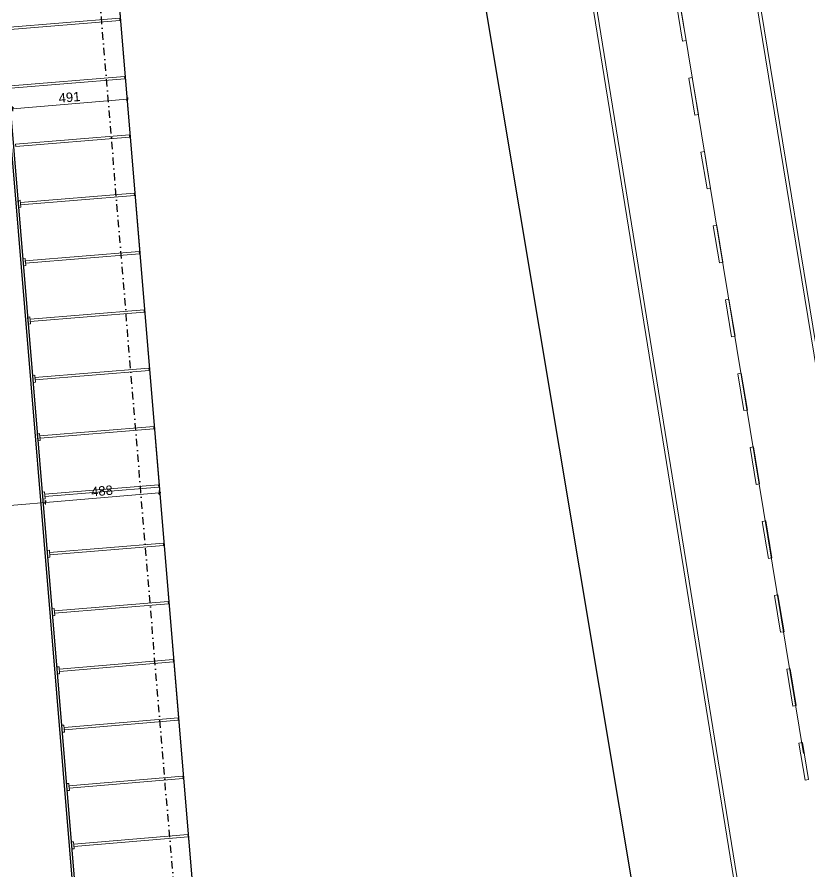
# Model space of a CAD drawing. Header units: millimetres. Extents: x -293269 to 249652, y -282216 to 177033.
# Drawn here: x 15903 to 49772, y -85442 to -48923 of the extents above; entities that cross this region are included whole.
import ezdxf

# ---------------------------------------------------------------- set-up
doc = ezdxf.new("R2010")
doc.units = ezdxf.units.MM
doc.header["$MEASUREMENT"] = 0
doc.linetypes.add('Dot & Dashed', pattern=[670.277762, 317.5, -176.388889, 0, -176.388874])
doc.linetypes.add('Hidden', pattern=[317.5, 211.666667, -105.833333])
doc.layers.add('New_Dimensioning - General', color=7, linetype='Continuous')
doc.layers.add('New_Structural - Bearing', color=7, linetype='Continuous')
for name, color, linetype, lineweight in [('New_Dimensioning - General_Pen_No__1', 7, 'Continuous', 13), ('New_Dimensioning - General_Pen_No__142', 8, 'Continuous', 13), ('New_Drawing & Figure_Pen_No__46', 5, 'Continuous', 25), ('New_Drawing & Figure_Pen_No__75', 6, 'Continuous', 20), ('New_Structural - Bearing_Pen_No__1', 7, 'Continuous', 13), ('New_Structural - Bearing_Pen_No__101', 252, 'Continuous', 13)]:
    doc.layers.add(name, color=color, linetype=linetype, lineweight=lineweight)
for name, color, linetype, lineweight, true_color in [('New_Dimensioning - General_Pen_No__161', 7, 'Continuous', 13, 0x6a6a6a), ('New_Drawing & Figure_Pen_No__58', 7, 'Continuous', 25, 0xdf0000), ('New_Drawing & Figure_Pen_No__62', 7, 'Continuous', 20, 0xaaaaaa), ('New_Structural - Bearing_Pen_No__150', 7, 'Continuous', 25, 0x5b5b00)]:
    doc.layers.add(name, color=color, linetype=linetype, lineweight=lineweight, true_color=true_color)
doc.styles.add('GENERATED_STYLE_1', font='arial.ttf')
doc.dimstyles.new('GENERATED_STYLE__1', dxfattribs={"dimtxt": 400, "dimasz": 95, "dimexe": 0.18, "dimexo": 100000, "dimgap": 0, "dimtad": 1, "dimdec": 0, "dimlfac": 0.1, "dimzin": 0, "dimdsep": 46, "dimtxsty": 'GENERATED_STYLE_1', "dimblk": 'ARROWHEAD_2', "dimblk1": 'ARROWHEAD_2', "dimblk2": 'ARROWHEAD_2', "dimcen": 0.09, "dimclrd": 256, "dimclre": 256, "dimclrt": 7, "dimadec": 0, "dimazin": 0, "dimtfac": 1, "dimtdec": 4, "dimtmove": 0, "dimatfit": 3, "dimfxl": 0, "dimtolj": 1, "dimtzin": 0, "dimarcsym": 0})
doc.dimstyles.new('GENERATED_STYLE__3', dxfattribs={"dimtxt": 400, "dimasz": 95, "dimexe": 0.18, "dimexo": 3, "dimgap": 0, "dimtad": 1, "dimdec": 0, "dimlfac": 0.1, "dimzin": 0, "dimdsep": 46, "dimtxsty": 'GENERATED_STYLE_1', "dimblk": 'ARROWHEAD_2', "dimblk1": 'ARROWHEAD_2', "dimblk2": 'ARROWHEAD_2', "dimcen": 0.09, "dimclrd": 256, "dimclre": 256, "dimclrt": 7, "dimadec": 0, "dimazin": 0, "dimtfac": 1, "dimtdec": 4, "dimtmove": 0, "dimatfit": 3, "dimfxl": 0, "dimtolj": 1, "dimtzin": 0, "dimarcsym": 0})

# ---------------------------------------------------------------- blocks, each defined once
blk = doc.blocks.new('Slab_109', base_point=(18318, -84154))
at = {"layer": 'New_Structural - Bearing_Pen_No__1', "color": 7, "linetype": 'Continuous', "lineweight": 13, "flags": 128}
blk.add_lwpolyline([(18318, -84154), (18343, -84453), (18243, -84461), (18218, -84162)], close=True, dxfattribs=at)
blk = doc.blocks.new('Slab_110', base_point=(22994, -81457))
at = {"layer": 'New_Structural - Bearing_Pen_No__1', "color": 7, "linetype": 'Continuous', "lineweight": 13, "flags": 128}
blk.add_lwpolyline([(22994, -81457), (18128, -81862), (18120, -81762), (22985, -81357)], close=True, dxfattribs=at)
blk = doc.blocks.new('Slab_111', base_point=(18111, -81662))
at = {"layer": 'New_Structural - Bearing_Pen_No__1', "color": 7, "linetype": 'Continuous', "lineweight": 13, "flags": 128}
blk.add_lwpolyline([(18111, -81662), (18136, -81961), (18037, -81970), (18012, -81671)], close=True, dxfattribs=at)
blk = doc.blocks.new('Slab_112', base_point=(22786, -78965))
at = {"layer": 'New_Structural - Bearing_Pen_No__1', "color": 7, "linetype": 'Continuous', "lineweight": 13, "flags": 128}
blk.add_lwpolyline([(22786, -78965), (17921, -79370), (17912, -79271), (22778, -78866)], close=True, dxfattribs=at)
blk = doc.blocks.new('Slab_113', base_point=(17904, -79171))
at = {"layer": 'New_Structural - Bearing_Pen_No__1', "color": 7, "linetype": 'Continuous', "lineweight": 13, "flags": 128}
blk.add_lwpolyline([(17904, -79171), (17929, -79470), (17829, -79478), (17804, -79179)], close=True, dxfattribs=at)
blk = doc.blocks.new('Slab_114', base_point=(22578, -76474))
at = {"layer": 'New_Structural - Bearing_Pen_No__1', "color": 7, "linetype": 'Continuous', "lineweight": 13, "flags": 128}
blk.add_lwpolyline([(22578, -76474), (17712, -76879), (17704, -76779), (22570, -76374)], close=True, dxfattribs=at)
blk = doc.blocks.new('Slab_115', base_point=(17696, -76680))
at = {"layer": 'New_Structural - Bearing_Pen_No__1', "color": 7, "linetype": 'Continuous', "lineweight": 13, "flags": 128}
blk.add_lwpolyline([(17696, -76680), (17721, -76979), (17621, -76987), (17596, -76688)], close=True, dxfattribs=at)
blk = doc.blocks.new('Slab_116', base_point=(22371, -73983))
at = {"layer": 'New_Structural - Bearing_Pen_No__1', "color": 7, "linetype": 'Continuous', "lineweight": 13, "flags": 128}
blk.add_lwpolyline([(22371, -73983), (17505, -74388), (17497, -74288), (22362, -73883)], close=True, dxfattribs=at)
blk = doc.blocks.new('Slab_117', base_point=(17488, -74188))
at = {"layer": 'New_Structural - Bearing_Pen_No__1', "color": 7, "linetype": 'Continuous', "lineweight": 13, "flags": 128}
blk.add_lwpolyline([(17488, -74188), (17513, -74487), (17414, -74496), (17389, -74197)], close=True, dxfattribs=at)
blk = doc.blocks.new('Slab_118', base_point=(22163, -71491))
at = {"layer": 'New_Structural - Bearing_Pen_No__1', "color": 7, "linetype": 'Continuous', "lineweight": 13, "flags": 128}
blk.add_lwpolyline([(22163, -71491), (17298, -71896), (17289, -71797), (22155, -71392)], close=True, dxfattribs=at)
blk = doc.blocks.new('Slab_119', base_point=(17281, -71697))
at = {"layer": 'New_Structural - Bearing_Pen_No__1', "color": 7, "linetype": 'Continuous', "lineweight": 13, "flags": 128}
blk.add_lwpolyline([(17281, -71697), (17306, -71996), (17206, -72004), (17181, -71705)], close=True, dxfattribs=at)
blk = doc.blocks.new('Slab_120', base_point=(21956, -69000))
at = {"layer": 'New_Structural - Bearing_Pen_No__1', "color": 7, "linetype": 'Continuous', "lineweight": 13, "flags": 128}
blk.add_lwpolyline([(21956, -69000), (17090, -69405), (17082, -69305), (21947, -68900)], close=True, dxfattribs=at)
blk = doc.blocks.new('Slab_121', base_point=(17074, -69206))
at = {"layer": 'New_Structural - Bearing_Pen_No__1', "color": 7, "linetype": 'Continuous', "lineweight": 13, "flags": 128}
blk.add_lwpolyline([(17074, -69206), (17098, -69505), (16999, -69513), (16974, -69214)], close=True, dxfattribs=at)
blk = doc.blocks.new('Slab_122', base_point=(21749, -66508))
at = {"layer": 'New_Structural - Bearing_Pen_No__1', "color": 7, "linetype": 'Continuous', "lineweight": 13, "flags": 128}
blk.add_lwpolyline([(21749, -66508), (16884, -66913), (16875, -66814), (21741, -66409)], close=True, dxfattribs=at)
blk = doc.blocks.new('Slab_123', base_point=(16867, -66714))
at = {"layer": 'New_Structural - Bearing_Pen_No__1', "color": 7, "linetype": 'Continuous', "lineweight": 13, "flags": 128}
blk.add_lwpolyline([(16867, -66714), (16892, -67013), (16792, -67021), (16767, -66722)], close=True, dxfattribs=at)
blk = doc.blocks.new('Slab_124', base_point=(21542, -64017))
at = {"layer": 'New_Structural - Bearing_Pen_No__1', "color": 7, "linetype": 'Continuous', "lineweight": 13, "flags": 128}
blk.add_lwpolyline([(21542, -64017), (16676, -64422), (16668, -64322), (21534, -63917)], close=True, dxfattribs=at)
blk = doc.blocks.new('Slab_125', base_point=(16660, -64223))
at = {"layer": 'New_Structural - Bearing_Pen_No__1', "color": 7, "linetype": 'Continuous', "lineweight": 13, "flags": 128}
blk.add_lwpolyline([(16660, -64223), (16685, -64522), (16585, -64530), (16560, -64231)], close=True, dxfattribs=at)
blk = doc.blocks.new('Slab_126', base_point=(21335, -61526))
at = {"layer": 'New_Structural - Bearing_Pen_No__1', "color": 7, "linetype": 'Continuous', "lineweight": 13, "flags": 128}
blk.add_lwpolyline([(21335, -61526), (16469, -61931), (16461, -61831), (21326, -61426)], close=True, dxfattribs=at)
blk = doc.blocks.new('Slab_127', base_point=(16452, -61731))
at = {"layer": 'New_Structural - Bearing_Pen_No__1', "color": 7, "linetype": 'Continuous', "lineweight": 13, "flags": 128}
blk.add_lwpolyline([(16452, -61731), (16477, -62030), (16378, -62039), (16353, -61740)], close=True, dxfattribs=at)
blk = doc.blocks.new('Slab_128', base_point=(21127, -59034))
at = {"layer": 'New_Structural - Bearing_Pen_No__1', "color": 7, "linetype": 'Continuous', "lineweight": 13, "flags": 128}
blk.add_lwpolyline([(21127, -59034), (16261, -59439), (16253, -59340), (21119, -58935)], close=True, dxfattribs=at)
blk = doc.blocks.new('Slab_129', base_point=(16245, -59240))
at = {"layer": 'New_Structural - Bearing_Pen_No__1', "color": 7, "linetype": 'Continuous', "lineweight": 13, "flags": 128}
blk.add_lwpolyline([(16245, -59240), (16270, -59539), (16170, -59547), (16145, -59248)], close=True, dxfattribs=at)
blk = doc.blocks.new('Slab_130', base_point=(20919, -56543))
at = {"layer": 'New_Structural - Bearing_Pen_No__1', "color": 7, "linetype": 'Continuous', "lineweight": 13, "flags": 128}
blk.add_lwpolyline([(20919, -56543), (16053, -56948), (16045, -56848), (20911, -56443)], close=True, dxfattribs=at)
blk = doc.blocks.new('Slab_131', base_point=(16037, -56749))
at = {"layer": 'New_Structural - Bearing_Pen_No__1', "color": 7, "linetype": 'Continuous', "lineweight": 13, "flags": 128}
blk.add_lwpolyline([(16037, -56749), (16061, -57048), (15962, -57056), (15937, -56757)], close=True, dxfattribs=at)
blk = doc.blocks.new('Slab_132', base_point=(20711, -54052))
at = {"layer": 'New_Structural - Bearing_Pen_No__1', "color": 7, "linetype": 'Continuous', "lineweight": 13, "flags": 128}
blk.add_lwpolyline([(20711, -54052), (15846, -54457), (15838, -54357), (20703, -53952)], close=True, dxfattribs=at)
blk = doc.blocks.new('Slab_134', base_point=(20504, -51560))
at = {"layer": 'New_Structural - Bearing_Pen_No__1', "color": 7, "linetype": 'Continuous', "lineweight": 13, "flags": 128}
blk.add_lwpolyline([(20504, -51560), (15638, -51965), (15630, -51866), (20496, -51461)], close=True, dxfattribs=at)
blk = doc.blocks.new('Slab_136', base_point=(20297, -49069))
at = {"layer": 'New_Structural - Bearing_Pen_No__1', "color": 7, "linetype": 'Continuous', "lineweight": 13, "flags": 128}
blk.add_lwpolyline([(20297, -49069), (15431, -49474), (15423, -49374), (20288, -48969)], close=True, dxfattribs=at)
blk = doc.blocks.new('Slab_178', base_point=(23208, -83948))
at = {"layer": 'New_Structural - Bearing_Pen_No__1', "color": 7, "linetype": 'Continuous', "lineweight": 13, "flags": 128}
blk.add_lwpolyline([(23208, -83948), (18334, -84353), (18326, -84254), (23200, -83848)], close=True, dxfattribs=at)
blk = doc.blocks.new('Slab_688', base_point=(73244, -204727))
at = {"layer": 'New_Structural - Bearing_Pen_No__1', "color": 7, "linetype": 'Continuous', "lineweight": 13, "flags": 128}
blk.add_lwpolyline([(73244, -204727), (27476, 74919), (27328, 74894), (73095, -204751)], close=True, dxfattribs=at)
blk = doc.blocks.new('Slab_709', base_point=(46576, -62554))
at = {"layer": 'New_Structural - Bearing_Pen_No__1', "color": 7, "linetype": 'Continuous', "lineweight": 13, "flags": 128}
blk.add_lwpolyline([(46576, -62554), (46314, -60975), (46166, -61000), (46428, -62578)], close=True, dxfattribs=at)
blk = doc.blocks.new('Slab_710', base_point=(46053, -59397))
at = {"layer": 'New_Structural - Bearing_Pen_No__1', "color": 7, "linetype": 'Continuous', "lineweight": 13, "flags": 128}
blk.add_lwpolyline([(46053, -59397), (45791, -57819), (45643, -57843), (45905, -59421)], close=True, dxfattribs=at)
blk = doc.blocks.new('Slab_711', base_point=(45530, -56240))
at = {"layer": 'New_Structural - Bearing_Pen_No__1', "color": 7, "linetype": 'Continuous', "lineweight": 13, "flags": 128}
blk.add_lwpolyline([(45530, -56240), (45268, -54662), (45120, -54686), (45382, -56265)], close=True, dxfattribs=at)
blk = doc.blocks.new('Slab_712', base_point=(45006, -53083))
at = {"layer": 'New_Structural - Bearing_Pen_No__1', "color": 7, "linetype": 'Continuous', "lineweight": 13, "flags": 128}
blk.add_lwpolyline([(45006, -53083), (44745, -51505), (44597, -51529), (44858, -53108)], close=True, dxfattribs=at)
blk = doc.blocks.new('Slab_713', base_point=(44483, -49926))
at = {"layer": 'New_Structural - Bearing_Pen_No__1', "color": 7, "linetype": 'Continuous', "lineweight": 13, "flags": 128}
blk.add_lwpolyline([(44483, -49926), (44222, -48348), (44074, -48372), (44335, -49951)], close=True, dxfattribs=at)
blk = doc.blocks.new('Slab_714', base_point=(49192, -78339))
at = {"layer": 'New_Structural - Bearing_Pen_No__1', "color": 7, "linetype": 'Continuous', "lineweight": 13, "flags": 128}
blk.add_lwpolyline([(49192, -78339), (48930, -76760), (48783, -76785), (49044, -78363)], close=True, dxfattribs=at)
blk = doc.blocks.new('Slab_715', base_point=(48669, -75182))
at = {"layer": 'New_Structural - Bearing_Pen_No__1', "color": 7, "linetype": 'Continuous', "lineweight": 13, "flags": 128}
blk.add_lwpolyline([(48669, -75182), (48407, -73603), (48259, -73628), (48521, -75206)], close=True, dxfattribs=at)
blk = doc.blocks.new('Slab_716', base_point=(48146, -72025))
at = {"layer": 'New_Structural - Bearing_Pen_No__1', "color": 7, "linetype": 'Continuous', "lineweight": 13, "flags": 128}
blk.add_lwpolyline([(48146, -72025), (47884, -70446), (47736, -70471), (47998, -72049)], close=True, dxfattribs=at)
blk = doc.blocks.new('Slab_717', base_point=(47622, -68868))
at = {"layer": 'New_Structural - Bearing_Pen_No__1', "color": 7, "linetype": 'Continuous', "lineweight": 13, "flags": 128}
blk.add_lwpolyline([(47622, -68868), (47361, -67289), (47213, -67314), (47474, -68892)], close=True, dxfattribs=at)
blk = doc.blocks.new('Slab_718', base_point=(47099, -65711))
at = {"layer": 'New_Structural - Bearing_Pen_No__1', "color": 7, "linetype": 'Continuous', "lineweight": 13, "flags": 128}
blk.add_lwpolyline([(47099, -65711), (46838, -64132), (46690, -64157), (46951, -65735)], close=True, dxfattribs=at)
blk = doc.blocks.new('Slab_723', base_point=(49715, -81496))
at = {"layer": 'New_Structural - Bearing_Pen_No__1', "color": 7, "linetype": 'Continuous', "lineweight": 13, "flags": 128}
blk.add_lwpolyline([(49715, -81496), (49454, -79917), (49306, -79942), (49567, -81520)], close=True, dxfattribs=at)
blk = doc.blocks.new('Slab_824', base_point=(49982, -106289))
at = {"layer": 'New_Structural - Bearing_Pen_No__1', "color": 7, "linetype": 'Continuous', "lineweight": 13, "flags": 128}
blk.add_lwpolyline([(49982, -106289), (26821, 37205), (26673, 37181), (49834, -106313)], close=True, dxfattribs=at)
blk = doc.blocks.new('Slab_843', base_point=(-173255, -111975))
at = {"layer": 'New_Structural - Bearing_Pen_No__101', "color": 252, "linetype": 'Continuous', "lineweight": 13, "flags": 128}
for points in [[(-172736, -118014), (9124, -102449, -0.127854), (11452, -102986, 0.081118), (13030, -104315, -0.128604), (13957, -106532), (14297, -110619), (9214, -111041), (11842, -141037), (12992, -154422), (29019, -153045), (27869, -139660), (27863, -139660), (25365, -109659), (20273, -110082), (19924, -105883, -0.122889), (20477, -103677, 0.5103), (19629, -93347, -0.123985), (18689, -91024), (18338, -86812), (23421, -86389), (16093, 1761)], [(28816, -5980), (45053, -103120, 0.055989), (47478, -123074, -0.081995), (52636, -136829, -0.025369)]]:
    blk.add_lwpolyline(points, format="xyb", dxfattribs=at)
blk = doc.blocks.new('Slab_887', base_point=(-172731, -118055))
at = {"layer": 'New_Structural - Bearing_Pen_No__150', "color": 58, "linetype": 'Continuous', "lineweight": 25, "true_color": 0x5b5b00, "flags": 128}
blk.add_lwpolyline([(-158624, -282216), (75301, -262113), (66871, -246140, -0.029963), (61067, -230720, -0.021692), (57812, -218631, -0.058373), (54567, -179179, 0.031215), (52636, -136829, 0.081995), (47478, -123074, -0.055989), (45053, -103120), (28816, -5980)], format="xyb", dxfattribs=at)
blk.add_lwpolyline([(16093, 1761), (25365, -109659), (29019, -153045), (31644, -187506), (31675, -187854), (32096, -192588), (34968, -224851), (-8121, -235054), (-14448, -160744), (-14340, -160735), (-17517, -124689), (-19195, -104984), (-172731, -118055)], dxfattribs=at)
blk = doc.blocks.new('*D1242')
at = {"layer": 'New_Dimensioning - General_Pen_No__142', "color": 8, "linetype": 'Continuous', "lineweight": 13}
for p, q in [((20572, -52487), (20633, -52356)), ((15683, -52907), (15744, -52776))]:
    blk.add_line(p, q, dxfattribs=at)
at = {"layer": 'New_Dimensioning - General_Pen_No__161', "color": 251, "linetype": 'Continuous', "lineweight": 13, "true_color": 0x6a6a6a}
for p, q in [((20603, -52422), (15714, -52842)), ((20595, -52328), (20611, -52515)), ((20663, -52416), (20603, -52422)), ((15714, -52842), (9341, -53390)), ((15706, -52748), (15722, -52935))]:
    blk.add_line(p, q, dxfattribs=at)
at = {"layer": 'New_Dimensioning - General_Pen_No__1', "color": 7, "lineweight": 13, "insert": (17695, -52591), "char_height": 400, "attachment_point": 7, "rotation": 4.9118, "style": 'GENERATED_STYLE_1'}
blk.add_mtext('\\A1;{\\pql;\\fArial|b0|i0|c0|p0;\\W1.000000;491}', dxfattribs=at)
blk = doc.blocks.new('ARROWHEAD_2')
at = {"color": 0, "linetype": 'Continuous', "lineweight": 0}
for p, q in [((0, 0), (-1, 0)), ((-0.38, -0.66), (0.38, 0.66))]:
    blk.add_line(p, q, dxfattribs=at)
blk = doc.blocks.new('*D1262')
at = {"layer": 'New_Dimensioning - General_Pen_No__142', "color": 8, "linetype": 'Continuous', "lineweight": 13}
for p, q in [((21946, -69305), (22007, -69174)), ((17082, -69723), (17143, -69592))]:
    blk.add_line(p, q, dxfattribs=at)
at = {"layer": 'New_Dimensioning - General_Pen_No__161', "color": 251, "linetype": 'Continuous', "lineweight": 13, "true_color": 0x6a6a6a}
for p, q in [((21976, -69240), (17112, -69658)), ((21968, -69146), (21984, -69333)), ((22037, -69234), (21976, -69240)), ((17104, -69564), (17120, -69751))]:
    blk.add_line(p, q, dxfattribs=at)
at = {"layer": 'New_Dimensioning - General_Pen_No__1', "color": 7, "lineweight": 13, "insert": (19082, -69408), "char_height": 400, "attachment_point": 7, "rotation": 4.9118, "style": 'GENERATED_STYLE_1'}
blk.add_mtext('\\A1;{\\pql;\\fArial|b0|i0|c0|p0;\\W1.000000;488}', dxfattribs=at)
blk = doc.blocks.new('*D1263')
at = {"layer": 'New_Dimensioning - General_Pen_No__142', "color": 8, "linetype": 'Continuous', "lineweight": 13}
for p, q in [((17082, -69723), (17143, -69592)), ((10707, -70271), (10768, -70140))]:
    blk.add_line(p, q, dxfattribs=at)
at = {"layer": 'New_Dimensioning - General_Pen_No__161', "color": 251, "linetype": 'Continuous', "lineweight": 13, "true_color": 0x6a6a6a}
for p, q in [((21976, -69240), (17112, -69658)), ((17112, -69658), (10737, -70205)), ((17104, -69564), (17120, -69751))]:
    blk.add_line(p, q, dxfattribs=at)
at = {"layer": 'New_Dimensioning - General_Pen_No__1', "color": 7, "lineweight": 13, "insert": (13462, -69891), "char_height": 400, "attachment_point": 7, "rotation": 4.9118, "style": 'GENERATED_STYLE_1'}
blk.add_mtext('\\A1;{\\pql;\\fArial|b0|i0|c0|p0;\\W1.000000;640}', dxfattribs=at)
blk = doc.blocks.new('*D1264')
at = {"layer": 'New_Dimensioning - General_Pen_No__142', "color": 8, "linetype": 'Continuous', "lineweight": 13}
for p, q in [((10707, -70271), (10768, -70140)), ((5842, -70689), (5903, -70558))]:
    blk.add_line(p, q, dxfattribs=at)
at = {"layer": 'New_Dimensioning - General_Pen_No__161', "color": 251, "linetype": 'Continuous', "lineweight": 13, "true_color": 0x6a6a6a}
for p, q in [((17112, -69658), (10737, -70205)), ((10729, -70112), (10745, -70299)), ((10737, -70205), (5873, -70623))]:
    blk.add_line(p, q, dxfattribs=at)
at = {"layer": 'New_Dimensioning - General_Pen_No__1', "color": 7, "lineweight": 13, "insert": (7842, -70374), "char_height": 400, "attachment_point": 7, "rotation": 4.9118, "style": 'GENERATED_STYLE_1'}
blk.add_mtext('\\A1;{\\pql;\\fArial|b0|i0|c0|p0;\\W1.000000;488}', dxfattribs=at)
blk = doc.blocks.new('*D1335')
at = {"layer": 'New_Dimensioning - General_Pen_No__142', "color": 8, "linetype": 'Continuous', "lineweight": 13}
for p, q in [((25559, -167978), (25621, -167848)), ((-13135, -171273), (-13073, -171143))]:
    blk.add_line(p, q, dxfattribs=at)
at = {"layer": 'New_Dimensioning - General_Pen_No__161', "color": 251, "linetype": 'Continuous', "lineweight": 13, "true_color": 0x6a6a6a}
for p, q in [((25590, -167913), (-13104, -171208)), ((-13104, -171208), (-13353, -171229)), ((-13112, -171115), (-13096, -171302))]:
    blk.add_line(p, q, dxfattribs=at)
at = {"layer": 'New_Dimensioning - General_Pen_No__1', "color": 7, "lineweight": 13, "char_height": 400, "attachment_point": 7, "rotation": 4.8674, "style": 'GENERATED_STYLE_1'}
for s, insert in [('\\A1;{\\pql;\\fArial|b0|i0|c0|p0;\\W1.000000;3,883}', (5552, -169539)), ('\\A1;{\\pql;\\fArial|b0|i0|c0|p0;\\W1.000000;25}', (-13075, -171125))]:
    blk.add_mtext(s, dxfattribs=dict(at, insert=insert))

msp = doc.modelspace()

# ---------------------------------------------------------------- linework, layer by layer
at = {"layer": 'New_Drawing & Figure_Pen_No__46', "color": 5, "linetype": 'Continuous', "lineweight": 25, "flags": 128}
for points in [[(-15457.1, 104333.3), (11011.5, 1324.4), (18688.6, -91024.3)], [(-15357.5, 104341.9), (11111.2, 1333), (18788.2, -91015.7)]]:
    msp.add_lwpolyline(points, dxfattribs=at)
at = {"layer": 'New_Drawing & Figure_Pen_No__58', "color": 12, "linetype": 'Dot & Dashed', "lineweight": 25, "true_color": 0xdf0000, "flags": 128}
msp.add_lwpolyline([(34967.9, -224850.7), (22271.9, -82224.6), (15222.8, 2570.2), (2561.4, 51296.3), (2496.3, 51276.5), (-11221.1, 105039.9), (-55008.3, 97771.4), (-57486.1, 97328.9), (-52801.9, 80352.2), (-40575.9, 38673), (-28732, -4568.2), (-24418.2, -43626.1), (-8121.5, -235053.8)], close=True, dxfattribs=at)
at = {"layer": 'New_Drawing & Figure_Pen_No__62', "color": 253, "linetype": 'Hidden', "lineweight": 20, "true_color": 0xaaaaaa, "flags": 128}
msp.add_lwpolyline([(-10375.8, 104769.7), (16092.8, 1760.8), (25365.3, -109659)], dxfattribs=at)
at = {"layer": 'New_Drawing & Figure_Pen_No__75', "color": 6, "linetype": 'Continuous', "lineweight": 20}
for p, q in [((24756.6, 69685.5), (49504.7, -80384.6)), ((24209.6, 21575.3), (45053.5, -103119.9))]:
    msp.add_line(p, q, dxfattribs=at)

# ---------------------------------------------------------------- block references
at = {"layer": 'New_Structural - Bearing', "color": 252, "linetype": 'Continuous', "lineweight": 13}
msp.add_blockref('Slab_843', (-173254.8, -111975.2), dxfattribs=at)
at = {"layer": 'New_Structural - Bearing', "color": 58, "linetype": 'Continuous', "lineweight": 25, "true_color": 0x5b5b00}
msp.add_blockref('Slab_887', (-172731.4, -118054.8), dxfattribs=at)
at = {"layer": 'New_Structural - Bearing', "color": 7, "linetype": 'Continuous', "lineweight": 13}
for name, p in [('Slab_688', (73243.5, -204726.5)), ('Slab_824', (49982.4, -106289.5)), ('Slab_713', (44483.1, -49926.2)), ('Slab_136', (20296.7, -49068.8)), ('Slab_134', (20504.1, -51560.2)), ('Slab_712', (45006.3, -53083.1)), ('Slab_132', (20711.5, -54051.6)), ('Slab_711', (45529.6, -56240)), ('Slab_130', (20918.8, -56543)), ('Slab_131', (16036.6, -56748.7)), ('Slab_710', (46052.8, -59397)), ('Slab_128', (21127.1, -59034.3)), ('Slab_129', (16244.9, -59240)), ('Slab_709', (46576, -62553.9)), ('Slab_126', (21334.5, -61525.7)), ('Slab_127', (16452.3, -61731.4)), ('Slab_125', (16659.7, -64222.7)), ('Slab_124', (21541.9, -64017)), ('Slab_718', (47099.2, -65710.8)), ('Slab_122', (21749.3, -66508.4)), ('Slab_123', (16867.1, -66714.1)), ('Slab_717', (47622.4, -68867.8)), ('Slab_120', (21955.8, -68999.9)), ('Slab_121', (17073.5, -69205.6)), ('Slab_716', (48145.7, -72024.7)), ('Slab_118', (22163.2, -71491.3)), ('Slab_119', (17280.9, -71697)), ('Slab_715', (48668.9, -75181.6)), ('Slab_116', (22370.6, -73982.6)), ('Slab_117', (17488.3, -74188.4)), ('Slab_115', (17695.7, -76679.7)), ('Slab_114', (22577.9, -76474)), ('Slab_714', (49192.1, -78338.6)), ('Slab_112', (22786.2, -78965.3)), ('Slab_113', (17904, -79171)), ('Slab_723', (49715.3, -81495.5)), ('Slab_110', (22993.6, -81456.7)), ('Slab_111', (18111.4, -81662.4)), ('Slab_178', (23208, -83947.8)), ('Slab_109', (18317.9, -84153.9))]:
    msp.add_blockref(name, p, dxfattribs=at)

# ---------------------------------------------------------------- dimensions: what is measured, and where the dimension line sits
at = {"layer": 'New_Dimensioning - General', "color": 251, "linetype": 'Continuous', "lineweight": 13, "true_color": 0x6a6a6a}
for base, p1, p2, angle, dimstyle, picture, middle, turn in [((15713.8, -52841.9), (20584.4, -52211.2), (15638.4, -51965.2), 184.91179, 'GENERATED_STYLE__1', '*D1242', (18133.2, -52352.9), 4.91179), ((-13104, -171208.1), (24697.7, -157435.5), (-22911.7, -56035.2), 184.8674, 'GENERATED_STYLE__3', '*D1335', (6203, -169283), 4.8674), ((17112.4, -69657.6), (21955.8, -68999.9), (17073.5, -69205.6), 184.91179, 'GENERATED_STYLE__1', '*D1262', (19519.4, -69169.7), 4.91179), ((10737.3, -70205.5), (17073.5, -69205.6), (10714, -69935.3), 184.91179, 'GENERATED_STYLE__1', '*D1263', (13899.8, -69652.6), 4.91179), ((5872.7, -70623.5), (10714, -69935.3), (5848.3, -70339.8), 184.91179, 'GENERATED_STYLE__1', '*D1264', (8280, -70135.6), 4.91179)]:
    dim = msp.add_linear_dim(base=base, p1=p1, p2=p2, angle=angle, dimstyle=dimstyle, dxfattribs=at)
    dim.commit()
    dim.dimension.update_dxf_attribs({"geometry": picture, "text_midpoint": middle, "dimtype": 160, "text_rotation": turn})

doc.saveas('drawing.dxf')
